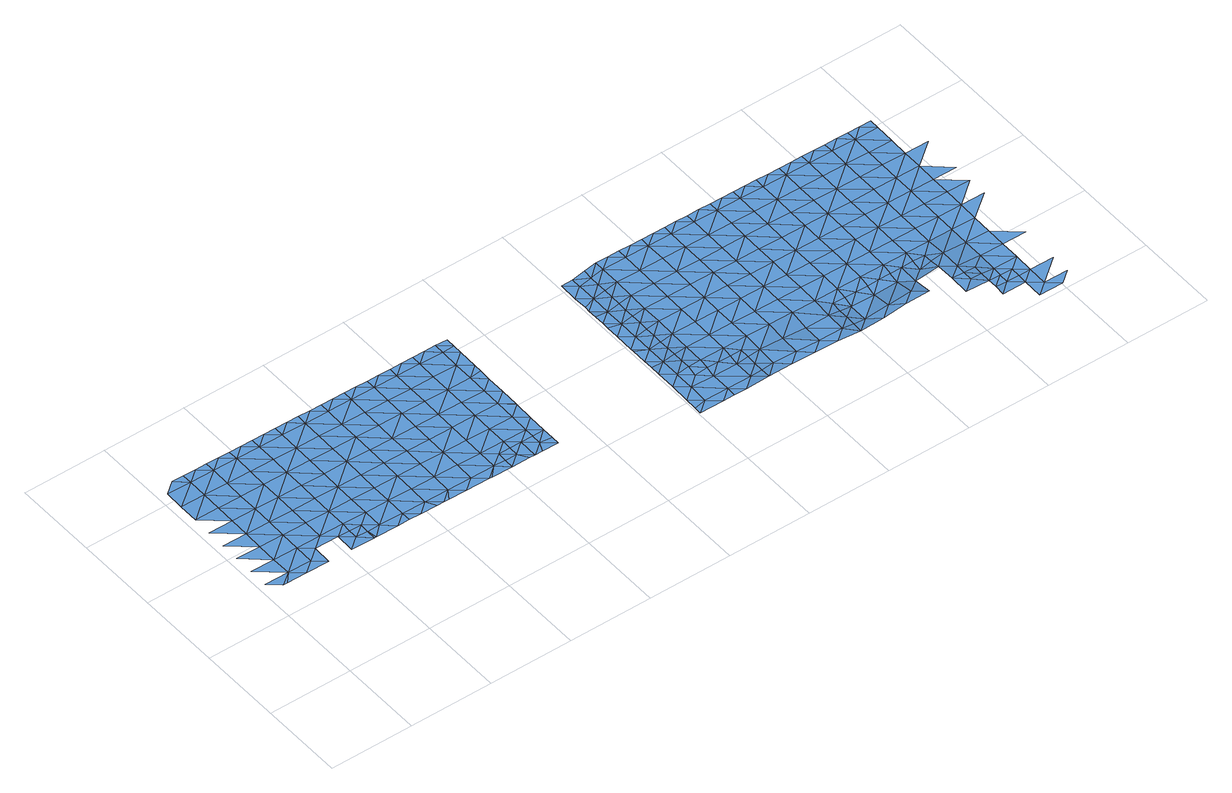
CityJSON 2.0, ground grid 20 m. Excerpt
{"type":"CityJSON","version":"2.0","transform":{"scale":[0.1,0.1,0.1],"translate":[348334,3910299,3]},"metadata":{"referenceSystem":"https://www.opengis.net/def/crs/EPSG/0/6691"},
"CityObjects":{
"waterbody1":{"type":"WaterBody","attributes":{"name":"7","class":"1140","function":"1","WaterBodyRiverFloodingRiskAttribute.description":"4","WaterBodyRiverFloodingRiskAttribute.rankOrg":"2","WaterBodyRiverFloodingRiskAttribute.adminType":"2","WaterBodyRiverFloodingRiskAttribute.scale":"L2"},"geometry":[{"type":"MultiSurface","lod":"1","boundaries":[[[0,1,2]],[[3,1,0]],[[4,5,1]],[[3,6,1]],[[7,4,8]],[[6,9,1]],[[1,10,4]],[[11,8,12]],[[12,13,14]],[[9,10,1]],[[4,15,8]],[[16,9,6]],[[8,15,12]],[[17,13,18]],[[19,17,20]],[[19,21,22]],[[20,17,18]],[[20,21,19]],[[4,10,15]],[[12,23,13]],[[24,10,9]],[[25,23,12]],[[22,21,26]],[[9,16,24]],[[13,23,18]],[[12,15,25]],[[27,15,10]],[[24,27,10]],[[18,28,20]],[[29,26,21]],[[18,23,28]],[[28,30,20]],[[20,31,21]],[[21,32,29]],[[25,15,33]],[[30,31,20]],[[33,15,27]],[[24,34,27]],[[35,36,25]],[[21,31,32]],[[35,25,33]],[[23,25,36]],[[23,37,28]],[[34,38,27]],[[27,39,33]],[[40,32,31]],[[39,35,33]],[[30,28,37]],[[41,38,34]],[[23,36,37]],[[31,42,40]],[[39,27,38]],[[35,43,36]],[[30,37,44]],[[31,30,45]],[[41,46,38]],[[31,45,42]],[[47,48,49]],[[30,44,45]],[[35,39,43]],[[36,50,37]],[[48,51,46]],[[52,38,46]],[[36,43,53]],[[48,47,51]],[[54,42,45]],[[39,38,52]],[[44,37,50]],[[55,43,39]],[[36,53,50]],[[44,56,45]],[[52,46,51]],[[57,54,45]],[[51,47,58]],[[59,39,52]],[[60,57,45]],[[44,50,56]],[[53,43,55]],[[39,59,55]],[[61,51,58]],[[45,56,60]],[[50,53,62]],[[52,63,59]],[[52,51,63]],[[53,55,62]],[[64,57,60]],[[58,65,61]],[[63,51,61]],[[66,55,59]],[[56,67,60]],[[63,66,59]],[[50,62,68]],[[56,50,67]],[[60,69,64]],[[70,61,65]],[[67,50,68]],[[60,71,69]],[[61,72,63]],[[72,61,70]],[[55,66,73]],[[62,55,74]],[[60,67,71]],[[68,62,74]],[[55,73,74]],[[72,75,63]],[[76,72,70]],[[77,69,71]],[[75,78,63]],[[67,68,79]],[[66,78,73]],[[66,63,78]],[[68,74,79]],[[67,80,71]],[[71,81,77]],[[82,80,67]],[[83,72,76]],[[73,84,74]],[[78,84,73]],[[80,81,71]],[[67,79,82]],[[72,85,75]],[[85,72,83]],[[75,86,78]],[[85,86,75]],[[74,84,87]],[[79,74,88]],[[83,89,85]],[[90,81,80]],[[82,79,88]],[[78,91,84]],[[74,87,88]],[[82,92,80]],[[89,93,85]],[[80,94,90]],[[84,95,87]],[[78,86,91]],[[91,95,84]],[[82,88,92]],[[96,86,85]],[[93,96,85]],[[80,97,94]],[[87,98,88]],[[95,98,87]],[[80,92,97]],[[96,99,86]],[[86,100,91]],[[101,94,97]],[[99,100,86]],[[92,88,102]],[[88,98,102]],[[102,103,92]],[[92,104,97]],[[105,101,97]],[[96,93,106]],[[95,91,100]],[[95,107,98]],[[104,105,97]],[[108,99,96]],[[104,92,103]],[[107,95,100]],[[96,106,108]],[[109,110,98]],[[99,111,100]],[[108,111,99]],[[106,112,108]],[[98,107,109]],[[102,98,110]],[[113,105,104]],[[103,102,110]],[[103,114,104]],[[111,115,100]],[[112,116,108]],[[115,117,100]],[[107,117,109]],[[113,104,118]],[[107,100,117]],[[119,118,104]],[[120,111,108]],[[103,110,114]],[[108,116,121]],[[120,108,121]],[[104,114,119]],[[110,109,122]],[[123,115,111]],[[124,111,120]],[[109,117,122]],[[125,118,119]],[[114,110,126]],[[127,117,115]],[[128,124,120]],[[114,129,119]],[[110,122,126]],[[119,130,125]],[[123,111,124]],[[114,126,129]],[[128,131,124]],[[122,117,127]],[[119,132,130]],[[115,123,127]],[[119,129,132]],[[122,127,133]],[[126,122,134]],[[135,130,132]],[[123,124,136]],[[124,131,136]],[[129,126,134]],[[123,137,127]],[[122,133,134]],[[129,138,132]],[[136,137,123]],[[136,131,139]],[[135,132,140]],[[138,129,134]],[[139,141,136]],[[133,127,142]],[[142,127,137]],[[143,132,138]],[[140,132,143]],[[144,137,136]],[[134,133,145]],[[136,141,144]],[[133,142,145]],[[134,146,138]],[[147,142,137]],[[148,140,143]],[[144,147,137]],[[138,146,143]],[[134,145,149]],[[143,150,148]],[[151,142,147]],[[142,152,145]],[[152,142,151]],[[134,149,146]],[[153,149,145]],[[143,154,150]],[[153,145,152]],[[154,143,146]],[[155,149,153]],[[146,149,156]],[[149,155,156]],[[157,150,154]],[[156,158,146]],[[146,158,154]],[[159,157,154]],[[159,154,158]],[[160,157,159]]]}]},
"waterbody2":{"type":"WaterBody","attributes":{"name":"7","class":"1140","function":"1","WaterBodyRiverFloodingRiskAttribute.description":"4","WaterBodyRiverFloodingRiskAttribute.rankOrg":"1","WaterBodyRiverFloodingRiskAttribute.adminType":"2","WaterBodyRiverFloodingRiskAttribute.scale":"L2"},"geometry":[{"type":"MultiSurface","lod":"1","boundaries":[[[49,48,161]],[[41,34,161]],[[162,49,161]],[[162,161,34]],[[46,41,161]],[[46,161,48]]]}]},
"waterbody3":{"type":"WaterBody","attributes":{"name":"7","class":"1140","function":"1","WaterBodyRiverFloodingRiskAttribute.description":"4","WaterBodyRiverFloodingRiskAttribute.rankOrg":"1","WaterBodyRiverFloodingRiskAttribute.adminType":"2","WaterBodyRiverFloodingRiskAttribute.scale":"L2"},"geometry":[{"type":"MultiSurface","lod":"1","boundaries":[[[163,141,164]],[[165,164,166]],[[167,120,121]],[[164,165,163]],[[164,141,139]],[[139,131,164]],[[131,168,164]],[[168,131,167]],[[167,169,168]],[[169,167,116]],[[121,116,167]],[[128,120,167]],[[128,167,131]],[[168,166,164]]]}]},
"waterbody4":{"type":"WaterBody","attributes":{"name":"7","class":"1140","function":"1","WaterBodyRiverFloodingRiskAttribute.description":"4","WaterBodyRiverFloodingRiskAttribute.rankOrg":"2","WaterBodyRiverFloodingRiskAttribute.adminType":"2","WaterBodyRiverFloodingRiskAttribute.scale":"L2"},"geometry":[{"type":"MultiSurface","lod":"1","boundaries":[[[170,171,172]],[[173,174,171]],[[171,170,173]],[[173,175,174]],[[176,175,177]],[[176,174,175]],[[170,178,173]],[[175,179,177]],[[179,180,181]],[[181,177,179]],[[182,175,173]],[[179,183,180]],[[183,184,185]],[[182,173,178]],[[185,180,183]],[[175,186,179]],[[187,188,189]],[[189,184,187]],[[182,178,190]],[[184,183,187]],[[186,175,182]],[[191,192,193]],[[191,188,192]],[[190,194,182]],[[188,187,192]],[[195,187,183]],[[196,179,186]],[[192,197,193]],[[198,199,200]],[[183,179,195]],[[201,197,202]],[[203,198,200]],[[201,193,197]],[[204,186,182]],[[195,179,196]],[[194,204,182]],[[205,192,187]],[[206,194,207]],[[202,208,209]],[[199,210,200]],[[197,208,202]],[[206,203,200]],[[207,203,206]],[[211,212,209]],[[213,197,192]],[[206,204,194]],[[214,196,186]],[[204,215,186]],[[211,209,208]],[[187,195,205]],[[213,192,205]],[[216,200,210]],[[197,217,208]],[[206,200,216]],[[186,215,214]],[[211,208,218]],[[195,196,219]],[[197,213,217]],[[220,216,210]],[[205,195,219]],[[221,206,216]],[[204,222,215]],[[196,214,219]],[[204,206,222]],[[218,208,223]],[[208,217,223]],[[213,205,224]],[[206,221,222]],[[213,225,217]],[[205,219,224]],[[226,218,223]],[[227,221,216]],[[228,229,215]],[[229,219,214]],[[228,215,222]],[[225,213,224]],[[227,216,220]],[[214,215,229]],[[225,230,217]],[[217,231,223]],[[232,222,221]],[[233,224,219]],[[226,223,234]],[[227,235,221]],[[236,227,220]],[[237,233,219]],[[233,225,224]],[[231,217,230]],[[222,232,228]],[[219,229,237]],[[234,223,231]],[[221,235,232]],[[228,238,229]],[[239,234,231]],[[229,238,237]],[[240,227,236]],[[228,232,241]],[[225,233,242]],[[230,225,243]],[[231,244,239]],[[235,227,240]],[[245,233,237]],[[243,225,242]],[[231,230,243]],[[228,241,238]],[[243,246,231]],[[232,235,247]],[[247,235,240]],[[231,246,244]],[[232,248,241]],[[233,249,242]],[[247,248,232]],[[237,238,245]],[[240,236,250]],[[241,251,238]],[[248,251,241]],[[252,247,240]],[[233,245,249]],[[253,244,246]],[[254,240,250]],[[243,242,255]],[[252,240,254]],[[252,256,247]],[[242,249,255]],[[257,253,246]],[[256,258,247]],[[246,243,259]],[[248,247,258]],[[245,260,249]],[[259,243,255]],[[238,251,261]],[[245,238,260]],[[262,257,246]],[[260,238,261]],[[263,251,248]],[[264,255,249]],[[262,246,259]],[[265,263,248]],[[248,258,265]],[[251,263,261]],[[266,249,260]],[[267,257,262]],[[265,258,268]],[[259,255,264]],[[249,266,264]],[[269,262,259]],[[263,270,261]],[[271,267,262]],[[268,272,265]],[[270,273,261]],[[274,269,259]],[[274,259,264]],[[260,261,273]],[[266,260,273]],[[272,275,265]],[[276,264,266]],[[277,263,265]],[[271,262,269]],[[275,277,265]],[[277,270,263]],[[278,274,264]],[[276,266,273]],[[279,271,269]],[[275,272,280]],[[281,273,270]],[[282,269,274]],[[264,276,278]],[[280,283,275]],[[279,269,284]],[[282,274,278]],[[270,277,281]],[[282,285,269]],[[286,278,276]],[[287,275,283]],[[273,281,288]],[[284,269,285]],[[276,273,286]],[[277,275,287]],[[286,273,288]],[[289,282,278]],[[287,290,277]],[[277,291,281]],[[286,292,278]],[[293,284,285]],[[283,294,287]],[[289,285,282]],[[281,291,288]],[[285,295,293]],[[294,296,287]],[[289,278,292]],[[277,290,291]],[[289,297,285]],[[298,292,286]],[[285,297,295]],[[288,291,299]],[[286,288,298]],[[290,287,300]],[[298,288,299]],[[287,296,300]],[[301,289,292]],[[298,301,292]],[[302,295,297]],[[300,296,303]],[[304,305,290]],[[305,299,291]],[[304,290,300]],[[291,290,305]],[[289,306,297]],[[307,302,297]],[[303,308,300]],[[309,310,311]],[[312,306,289]],[[299,313,298]],[[312,289,301]],[[306,307,297]],[[311,314,309]],[[315,301,298]],[[316,300,308]],[[317,310,309]],[[318,310,317]],[[299,305,313]],[[308,318,317]],[[314,319,309]],[[304,300,316]],[[320,315,298]],[[301,315,312]],[[316,308,317]],[[298,313,320]],[[321,307,306]],[[305,304,322]],[[323,317,309]],[[324,319,325]],[[326,309,319]],[[312,327,306]],[[325,328,324]],[[304,316,322]],[[315,327,312]],[[328,329,324]],[[306,330,321]],[[326,323,309]],[[331,320,313]],[[317,332,316]],[[326,319,324]],[[305,322,333]],[[313,305,331]],[[327,334,306]],[[329,335,324]],[[306,334,330]],[[305,333,331]],[[316,336,322]],[[337,338,339]],[[340,339,338]],[[341,326,324]],[[332,317,323]],[[332,336,316]],[[336,333,322]],[[315,320,342]],[[343,344,335]],[[344,337,339]],[[343,337,344]],[[320,331,342]],[[345,330,334]],[[324,335,341]],[[326,346,323]],[[341,346,326]],[[327,347,334]],[[315,342,348]],[[327,315,347]],[[335,344,341]],[[340,349,339]],[[347,315,348]],[[339,350,344]],[[345,334,351]],[[333,336,352]],[[331,333,353]],[[353,333,352]],[[323,346,354]],[[332,323,355]],[[332,356,336]],[[351,334,357]],[[342,331,358]],[[334,347,357]],[[355,323,354]],[[348,342,358]],[[336,356,352]],[[331,353,358]],[[359,351,357]],[[347,348,360]],[[346,361,354]],[[332,355,356]],[[356,362,352]],[[348,358,360]],[[360,363,347]],[[347,364,357]],[[365,359,357]],[[353,352,362]],[[363,364,347]],[[353,366,358]],[[367,366,353]],[[367,353,362]],[[355,368,356]],[[365,357,364]],[[358,369,360]],[[360,369,363]],[[356,370,362]],[[371,365,364]],[[372,364,363]],[[362,370,367]],[[358,366,369]],[[364,373,371]],[[374,366,367]],[[372,363,369]],[[364,375,373]],[[366,376,369]],[[364,372,375]],[[377,373,375]]]}]},
"waterbody5":{"type":"WaterBody","attributes":{"name":"7","class":"1140","function":"1","WaterBodyRiverFloodingRiskAttribute.description":"4","WaterBodyRiverFloodingRiskAttribute.rankOrg":"1","WaterBodyRiverFloodingRiskAttribute.adminType":"2","WaterBodyRiverFloodingRiskAttribute.scale":"L2"},"geometry":[{"type":"MultiSurface","lod":"1","boundaries":[[[378,379,380]],[[379,378,381]],[[382,381,378]],[[382,383,381]],[[384,381,383]],[[385,381,384]],[[386,385,384]],[[387,385,386]],[[387,388,385]],[[199,388,387]],[[199,198,388]],[[389,390,391]],[[392,390,389]],[[390,392,393]],[[390,393,394]],[[395,394,393]],[[394,177,390]],[[177,181,390]],[[181,180,390]],[[185,184,391]],[[180,185,391]],[[396,184,189]],[[180,391,390]],[[184,396,391]],[[209,397,398]],[[399,396,400]],[[189,188,396]],[[401,402,380]],[[394,402,401]],[[174,394,401]],[[174,176,394]],[[190,178,403]],[[178,404,403]],[[178,170,404]],[[170,172,404]],[[401,172,171]],[[172,401,379]],[[404,172,379]],[[404,379,385]],[[403,404,388]],[[194,190,403]],[[191,193,405]],[[193,201,406]],[[201,202,406]],[[202,209,398]],[[209,212,397]],[[176,177,394]],[[171,174,401]],[[395,402,394]],[[194,403,207]],[[207,403,203]],[[203,388,198]],[[388,404,385]],[[379,381,385]],[[380,379,401]],[[405,188,191]],[[188,405,396]],[[396,405,400]],[[405,407,400]],[[407,405,408]],[[405,406,408]],[[405,193,406]],[[406,409,408]],[[406,410,409]],[[406,398,410]],[[406,202,398]],[[410,398,411]],[[397,411,398]],[[203,403,388]],[[396,399,412]],[[396,412,391]],[[412,389,391]]]}]},
"waterbody6":{"type":"WaterBody","attributes":{"name":"7","class":"1140","function":"1","WaterBodyRiverFloodingRiskAttribute.description":"4","WaterBodyRiverFloodingRiskAttribute.rankOrg":"1","WaterBodyRiverFloodingRiskAttribute.adminType":"2","WaterBodyRiverFloodingRiskAttribute.scale":"L2"},"geometry":[{"type":"MultiSurface","lod":"1","boundaries":[[[268,258,413]],[[258,256,413]],[[256,252,413]],[[308,303,414]],[[414,415,310]],[[416,417,283]],[[418,419,420]],[[415,417,421]],[[308,414,318]],[[318,414,310]],[[422,415,421]],[[421,423,422]],[[419,252,254]],[[254,250,419]],[[250,420,419]],[[413,272,268]],[[303,296,414]],[[296,415,414]],[[296,417,415]],[[294,417,296]],[[294,283,417]],[[283,280,416]],[[280,272,416]],[[272,413,416]],[[416,413,419]],[[418,416,419]],[[417,416,418]],[[417,418,421]],[[421,418,423]],[[418,420,423]],[[419,413,252]]]}]},
"waterbody7":{"type":"WaterBody","attributes":{"name":"7","class":"1140","function":"1","WaterBodyRiverFloodingRiskAttribute.description":"4","WaterBodyRiverFloodingRiskAttribute.rankOrg":"1","WaterBodyRiverFloodingRiskAttribute.adminType":"2","WaterBodyRiverFloodingRiskAttribute.scale":"L2"},"geometry":[{"type":"MultiSurface","lod":"1","boundaries":[[[424,311,425]],[[319,314,325]],[[314,311,424]],[[328,424,425]],[[325,424,328]],[[325,314,424]]]}]},
"waterbody8":{"type":"WaterBody","attributes":{"name":"7","class":"1140","function":"1","WaterBodyRiverFloodingRiskAttribute.description":"4","WaterBodyRiverFloodingRiskAttribute.rankOrg":"1","WaterBodyRiverFloodingRiskAttribute.adminType":"2","WaterBodyRiverFloodingRiskAttribute.scale":"L2"},"geometry":[{"type":"MultiSurface","lod":"1","boundaries":[[[337,343,426]],[[426,343,335]],[[426,335,329]],[[337,426,427]],[[329,428,426]],[[426,428,427]],[[428,329,328]]]}]}
},
"vertices":[
[37,265,23],[66,287,23],[9,288,23],[47,265,23],[66,334,23],[10,335,23],[94,264,23],[10,381,23],[67,380,23],[122,286,23],[123,333,23],[11,427,23],[68,426,23],[69,472,23],[12,473,23],[124,379,23],[150,263,23],[13,519,23],[69,519,23],[13,566,23],[70,565,23],[71,611,23],[14,612,23],[126,471,23],[151,309,23],[125,425,23],[43,635,23],[180,332,23],[126,518,23],[71,634,23],[127,564,23],[128,610,23],[100,634,23],[181,378,23],[208,308,23],[182,424,23],[182,470,23],[183,517,23],[237,331,23],[238,377,23],[128,633,23],[236,308,23],[157,633,23],[238,423,23],[184,563,23],[185,609,23],[265,307,23],[268,261,23],[264,284,23],[264,261,23],[240,516,23],[293,284,23],[294,330,23],[239,469,23],[185,632,23],[295,422,23],[241,562,23],[213,632,23],[321,260,23],[294,376,23],[241,608,23],[350,283,23],[296,468,23],[350,329,23],[242,631,23],[350,260,23],[351,375,23],[298,561,23],[297,515,23],[270,631,23],[378,259,23],[298,607,23],[406,282,23],[352,421,23],[353,468,23],[407,328,23],[419,258,23],[299,630,23],[408,374,23],[354,514,23],[355,606,23],[327,630,23],[354,560,23],[435,258,23],[409,420,23],[463,281,23],[464,327,23],[410,467,23],[410,513,23],[447,258,23],[356,629,23],[465,373,23],[411,559,23],[491,257,23],[384,629,23],[466,419,23],[520,280,23],[412,605,23],[466,466,23],[521,326,23],[522,372,23],[412,628,23],[467,512,23],[468,558,23],[469,604,23],[441,628,23],[548,256,23],[522,418,23],[577,279,23],[523,465,23],[524,511,23],[578,325,23],[554,256,23],[469,627,23],[525,557,23],[578,371,23],[605,255,23],[579,417,23],[498,627,23],[526,603,23],[606,301,23],[605,278,23],[580,464,23],[635,370,23],[635,324,23],[526,626,23],[581,510,23],[636,417,23],[634,301,23],[582,556,23],[554,626,23],[663,301,23],[582,602,23],[637,463,23],[638,509,23],[583,625,23],[691,323,23],[692,369,23],[638,555,23],[691,300,23],[611,625,23],[719,300,23],[693,416,23],[639,601,23],[720,346,23],[694,462,23],[695,554,23],[721,392,23],[640,625,23],[694,508,23],[668,624,23],[721,393,23],[722,438,23],[722,484,23],[696,600,23],[723,511,23],[723,531,23],[696,624,23],[724,577,23],[724,601,23],[725,623,23],
[236,285,23],[207,262,23],
[719,273,23],[691,277,23],[719,253,23],[680,254,23],[634,278,23],[662,254,23],[648,255,23],
[1088,247,19],[1060,271,20],[1059,248,15],[1088,270,23],[1060,294,20],[1089,316,23],[1061,317,19],[1061,340,18],[1116,247,19],[1090,363,23],[1062,386,18],[1061,363,18],[1145,269,23],[1091,409,23],[1063,432,18],[1062,409,18],[1146,315,23],[1091,455,23],[1063,479,17],[1063,456,18],[1145,246,19],[1064,502,17],[1092,501,23],[1064,525,17],[1173,246,19],[1147,408,23],[1147,362,23],[1093,548,23],[1172,176,18],[1172,153,19],[1200,176,21],[1065,548,17],[1065,571,16],[1172,199,18],[1202,268,23],[1148,454,23],[1201,222,22],[1173,223,18],[1094,594,23],[1065,594,16],[1228,152,20],[1094,617,23],[1066,617,18],[1149,500,23],[1203,361,23],[1203,315,23],[1257,175,19],[1150,547,23],[1123,616,23],[1204,407,23],[1285,151,18],[1258,221,19],[1259,267,23],[1151,593,23],[1205,453,23],[1206,499,23],[1151,616,23],[1314,174,17],[1259,314,23],[1260,360,23],[1207,546,23],[1207,592,23],[1316,266,23],[1262,452,23],[1179,615,23],[1315,220,16],[1342,150,17],[1261,406,23],[1317,359,23],[1208,615,23],[1371,173,18],[1316,313,23],[1263,498,23],[1263,545,23],[1236,614,23],[1318,405,23],[1264,591,23],[1372,219,18],[1372,265,23],[1319,451,23],[1399,149,13],[1373,312,23],[1400,196,14],[1265,614,23],[1399,173,14],[1319,497,23],[1400,219,14],[1293,614,23],[1400,242,17],[1320,544,23],[1375,404,23],[1374,358,23],[1321,590,23],[1430,311,23],[1376,497,23],[1429,265,23],[1375,450,23],[1321,613,23],[1429,241,17],[1378,589,23],[1431,357,23],[1350,613,23],[1457,241,16],[1431,403,23],[1377,543,23],[1486,264,23],[1432,449,23],[1487,310,23],[1433,496,23],[1378,612,23],[1486,240,16],[1488,356,23],[1434,542,23],[1514,240,18],[1407,612,23],[1435,588,23],[1489,448,23],[1543,263,23],[1488,402,23],[1491,541,23],[1544,309,23],[1544,355,23],[1490,495,23],[1435,611,23],[1542,239,18],[1463,611,23],[1571,239,18],[1491,587,23],[1546,447,23],[1545,401,23],[1600,262,23],[1547,494,23],[1492,610,23],[1599,239,19],[1600,308,23],[1601,354,23],[1548,586,23],[1520,610,23],[1628,238,19],[1655,168,27],[1627,192,24],[1626,146,27],[1547,540,23],[1602,400,23],[1654,145,27],[1603,493,23],[1656,261,23],[1656,214,27],[1627,215,21],[1683,145,25],[1603,446,23],[1549,609,23],[1657,307,23],[1712,214,23],[1711,121,23],[1682,122,25],[1712,167,23],[1604,539,23],[1682,98,24],[1710,98,23],[1577,609,23],[1659,399,23],[1713,260,23],[1658,353,23],[1605,585,23],[1739,97,23],[1714,306,23],[1738,51,23],[1737,5,23],[1766,28,23],[1794,4,23],[1768,120,23],[1660,446,23],[1739,74,23],[1767,74,23],[1605,608,23],[1768,166,23],[1661,538,23],[1660,492,23],[1823,27,23],[1824,73,23],[1634,608,23],[1715,352,23],[1716,398,23],[1769,213,23],[1770,259,23],[1771,305,23],[1662,584,23],[1716,445,23],[1662,607,23],[1717,491,23],[1825,165,23],[1772,351,23],[1718,537,23],[1719,583,23],[1691,607,23],[1773,444,23],[1772,397,23],[1828,304,23],[1774,490,23],[1828,350,23],[1719,606,23],[1775,536,23],[1747,606,23],[1829,396,23],[1775,582,23],[1831,489,23],[1776,605,23],
[1002,202,15],[1031,225,16],[1003,249,16],[1030,179,15],[1001,173,15],[1001,156,15],[1058,155,15],[1087,178,15],[1085,155,15],[1115,154,15],[1144,177,15],[1005,387,12],[1033,364,13],[1034,410,12],[1005,378,13],[1004,341,14],[1032,317,15],[1004,319,14],[1035,456,12],[1037,618,9],[1037,595,9],[1006,465,11],[1007,480,11],[1031,271,16],[1003,295,15],[1144,223,14],[1087,224,14],[1035,502,10],[1036,548,10],[1007,504,11],[1007,526,10],[1008,539,10],[1008,572,9],[1009,618,9],[1006,433,12],
[1428,218,10],[1599,215,15],[1570,193,17],[1485,217,9],[1542,216,13],[1484,171,18],[1428,172,11],[1456,148,15],[1541,170,24],[1569,147,24],[1512,148,22],
[1654,122,27],[1625,99,27],
[1710,75,23],[1681,52,23],[1682,76,24]
]}
